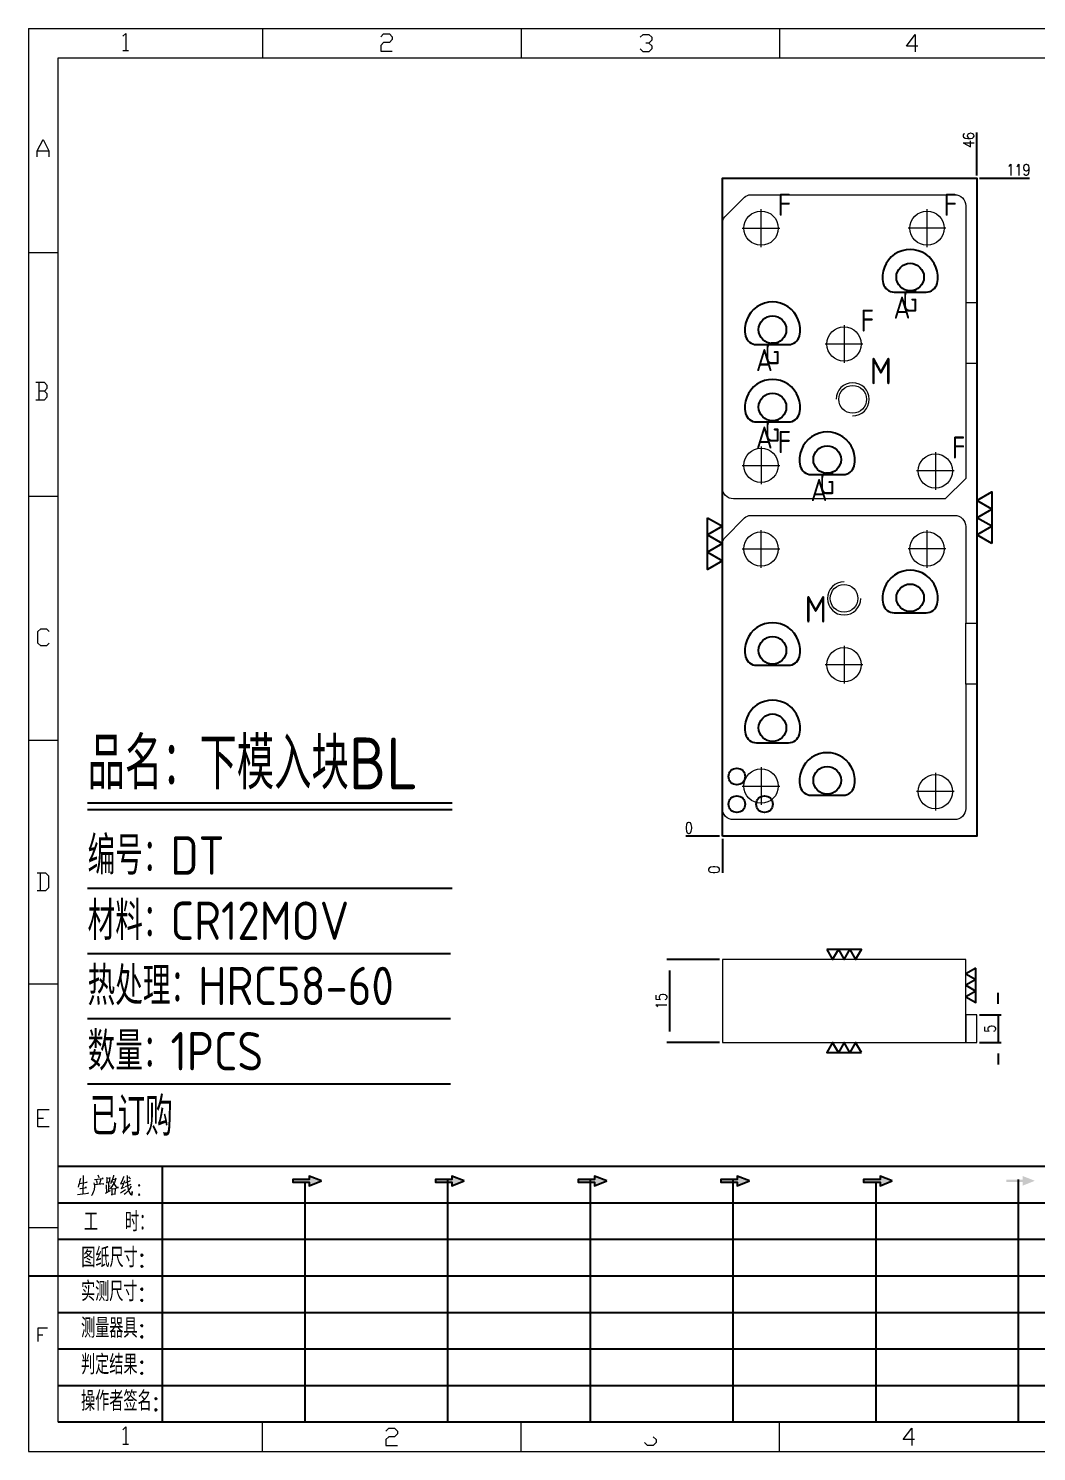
# Model space of a CAD drawing. Header units: millimetres. Extents: x 88508 to 142116, y -5268 to 20283.
# Drawn here: x 102825.1 to 103007.3, y -5268 to -5010.7 of the extents above; entities that cross this region are included whole.
import ezdxf
from ezdxf.enums import TextEntityAlignment as Align

# ---------------------------------------------------------------- set-up
doc = ezdxf.new("R2010")
doc.units = ezdxf.units.MM
for name, pattern in [('CENTER', [0]), ('DASHED', [0]), ('HIDDEN', [0])]:
    doc.linetypes.add(name, pattern=pattern)
for name, color, linetype in [('DIM', 4, 'Continuous'), ('LB_P', 2, 'Continuous'), ('PRESS', 3, 'Continuous'), ('TEXT', 4, 'Continuous')]:
    doc.layers.add(name, color=color, linetype=linetype)
doc.styles.add('chinesef_fs', font='simplex.shx', dxfattribs={"bigfont": 'gbcbig.shx'})
doc.styles.add('gbenor', font='gbenor.shx', dxfattribs={"bigfont": 'gbcbig.shx'})
doc.styles.add('GBENOR_', font='gbenor.shx', dxfattribs={"bigfont": 'gbcbig'})
doc.styles.get("Standard").update_dxf_attribs({"font": 'txt.shx', "width": 0.85, "bigfont": 'ctxt.shx'})
doc.styles.add('TXT', font='txt.shx', dxfattribs={"width": 0.8, "bigfont": 'ctxt.shx'})
doc.dimstyles.new('T-2-WX', dxfattribs={"dimtxt": 2, "dimasz": 2, "dimexe": 0.5, "dimexo": 0.5, "dimgap": 0.5, "dimtad": 1, "dimtxsty": 'Standard', "dimblk": 'OPEN30', "dimcen": 0, "dimazin": 3, "dimtfac": 1, "dimtmove": 0, "dimatfit": 3, "dimldrblk": 'OPEN30', "dimlwd": -1, "dimlwe": -1})

# ---------------------------------------------------------------- blocks, each defined once
blk = doc.blocks.new('U40')
for points in [[(351.8, 337.7), (351.8, 333.2), (367, 339.3), (351.8, 345.3), (351.8, 340.8), (331.2, 340.8), (331.2, 337.7)], [(545.7, 339.3), (530.6, 345.3), (530.6, 340.8), (509.9, 340.8), (509.9, 337.7), (530.6, 337.7), (530.6, 333.2)], [(724.5, 339.3), (709.3, 345.3), (709.3, 340.8), (688.7, 340.8), (688.7, 337.7), (709.3, 337.7), (709.3, 333.2)], [(903.3, 339.3), (888.1, 345.3), (888.1, 340.8), (867.5, 340.8), (867.5, 337.7), (888.1, 337.7), (888.1, 333.2)], [(1082.1, 339.3), (1066.9, 345.3), (1066.9, 340.8), (1046.3, 340.8), (1046.3, 337.7), (1066.9, 337.7), (1066.9, 333.2)], [(1245.7, 337.7), (1245.7, 333.2), (1260.9, 339.3), (1245.7, 345.3), (1245.7, 340.8), (1225.1, 340.8), (1225.1, 337.7)]]:
    blk.add_hatch(color=3).paths.add_polyline_path(points)
at = {"color": 254, "lineweight": 18}
for p, q in [((0, 1783.5), (0, 0)), ((0, 1783.5), (2530.2, 1783.5)), ((941.1, 1783.5), (941.1, 1746.5)), ((37, 37), (37, 1746.5)), ((37, 1746.5), (2493.2, 1746.5)), ((0, 1502.7), (37, 1502.7)), ((0, 1197.2), (37, 1197.2)), ((0, 891.7), (37, 891.7)), ((0, 586.3), (37, 586.3)), ((0, 280.8), (37, 280.8)), ((37, 37), (2493.2, 37)), ((941.1, 0), (941.1, 37)), ((0, 0), (2530.2, 0))]:
    blk.add_line(p, q, dxfattribs=at)
at = {"color": 254, "linetype": 'Continuous', "lineweight": 18}
for p, q in [((293.1, 1783.5), (293.1, 1746.5)), ((617.1, 1783.5), (617.1, 1746.5)), ((293.1, 0), (293.1, 37)), ((617.1, 0), (617.1, 37))]:
    blk.add_line(p, q, dxfattribs=at)
for p, q in [((38, 357.6), (1598.2, 357.6)), ((38, 311.8), (1598.2, 311.8)), ((37.1, 266), (1598.2, 266)), ((0.1, 220.2), (1598.2, 220.2)), ((37.1, 174.4), (1598.2, 174.4)), ((37.1, 128.6), (1598.2, 128.6)), ((37.1, 82.8), (1598.2, 82.8))]:
    blk.add_line(p, q)
at = {"color": 254}
for p, q in [((167.8, 37), (167.8, 357.6)), ((525.5, 37), (525.5, 340.8)), ((704.3, 37), (704.3, 340.8)), ((883.1, 37), (883.1, 340.8)), ((1240.6, 37), (1240.6, 340.8)), ((346.7, 37), (346.7, 337.9)), ((1061.9, 37), (1061.9, 337.7)), ((1598.2, 37), (38, 37))]:
    blk.add_line(p, q, dxfattribs=at)
at = {"color": 92, "lineweight": 18}
for points in [[(118.3, 1773.7), (121.9, 1777.3), (121.9, 1755.8)], [(441.4, 1773.1), (445, 1776.7), (452.2, 1776.7), (455.8, 1773.1), (455.8, 1769.5), (452.2, 1765.9), (445, 1765.9), (441.4, 1762.3), (441.4, 1755.1), (455.8, 1755.1)], [(766.4, 1772.4), (770, 1776), (777.2, 1776), (780.8, 1772.4), (780.8, 1768.8), (777.2, 1765.2), (773.6, 1765.2)], [(1114.4, 1761.4), (1100, 1761.4), (1110.8, 1775.8), (1110.8, 1754.2)], [(118.3, 1755.8), (125.5, 1755.8)], [(777.2, 1765.2), (780.8, 1761.6), (780.8, 1758), (777.2, 1754.4), (770, 1754.4), (766.4, 1758)], [(11.1, 1622.8), (11.1, 1630), (18.3, 1644.4), (25.5, 1630), (25.5, 1622.8)], [(11.1, 1630), (25.5, 1630)], [(20, 1329), (23.6, 1332.6), (23.6, 1336.2), (20, 1339.8), (9.2, 1339.8)], [(12.8, 1339.8), (12.8, 1318.2)], [(9.2, 1318.2), (20, 1318.2), (23.6, 1321.8), (23.6, 1325.4), (20, 1329), (12.8, 1329)], [(26.1, 1013.2), (22.5, 1009.6), (15.3, 1009.6), (11.7, 1013.2), (11.7, 1027.6), (15.3, 1031.2), (22.5, 1031.2), (26.1, 1027.6)], [(11, 703.2), (21.8, 703.2), (25.4, 706.8), (25.4, 721.2), (21.8, 724.8), (11, 724.8)], [(14.6, 724.8), (14.6, 703.2)], [(26.1, 407), (11.7, 407), (11.7, 428.6), (26.1, 428.6)], [(11.7, 417.8), (18.9, 417.8)], [(12.3, 137.7), (12.3, 155), (23.8, 155)], [(12.3, 146.4), (18.1, 146.4)], [(118.3, 27.4), (121.9, 31), (121.9, 9.4)], [(447.9, 25.7), (451.5, 29.3), (458.7, 29.3), (462.3, 25.7), (462.3, 22.1), (458.7, 18.5), (451.5, 18.5), (447.9, 14.9), (447.9, 7.7), (462.3, 7.7)], [(782.7, 18.5), (786.3, 14.9), (786.3, 11.3), (782.7, 7.7), (775.5, 7.7), (771.9, 11.3)], [(1110.3, 14.9), (1095.9, 14.9), (1106.7, 29.3), (1106.7, 7.7)], [(118.3, 9.4), (125.5, 9.4)]]:
    blk.add_lwpolyline(points, dxfattribs=at)
at = {"color": 92, "lineweight": 0}
for points in [[(65, 342.2), (64.8, 341), (64.1, 337.9), (63.6, 335.7), (62.8, 333.5), (62.1, 331.4)], [(68.4, 345.9), (68.7, 344.4), (68.1, 322.9)], [(82.6, 340.8), (93.7, 342.2), (93.3, 342.4), (92.4, 342)], [(86.1, 336.1), (86, 337.5), (85.3, 339.8)], [(86.7, 346.7), (87.9, 344.6), (88.3, 343)], [(90.3, 341), (90.4, 339.6), (89.1, 335.3)], [(97.8, 344), (98.1, 342.6), (98.1, 340.8), (98.1, 337.9), (98.1, 336.3), (98.2, 337.7), (102.1, 338.3), (101.8, 338.3), (102.1, 343.6), (102.1, 343.2), (102.1, 342.8), (98.2, 342.2)], [(105.5, 341.2), (105.9, 341), (109.6, 341.8), (109.3, 342.6), (108.5, 339.6), (107.6, 337.3), (106.9, 335.9), (105.9, 334.3), (104.3, 332), (103.1, 330.4), (101.9, 329.4)], [(106.6, 346.5), (106.5, 345.2), (105.1, 341.2), (104.2, 338.9), (103.1, 336.3), (102.6, 335.5)], [(104.9, 339.1), (105.3, 338.7), (107, 335.7), (108.6, 333.3), (109.9, 331.2), (110.3, 330.8), (112.6, 330.8), (110.2, 331.2), (109, 332.6)], [(119.3, 344.8), (119.1, 343.8), (116.8, 338.5), (115.4, 335.5), (119.3, 336.3)], [(120.3, 339.4), (118.1, 333.5), (116.4, 330), (116.1, 329.8), (120.5, 331.4)], [(121.7, 336.7), (127.7, 339.6)], [(123.4, 346.5), (123.5, 345.4), (123.5, 340.8), (123.8, 337.3), (124, 335.3), (124.2, 333.1), (124.5, 331), (124.8, 329), (125.2, 327.4), (125.9, 325.7), (126.9, 323.9), (127.9, 322.7), (128.9, 321.7), (129.6, 321.3), (129.9, 326.1), (129.4, 321.5)], [(127.7, 341.6), (127.2, 342.4), (125.7, 344.2)], [(61.4, 322.3), (68.2, 322.9), (75.3, 323.7), (74.9, 323.9), (73.8, 323.5)], [(63.8, 335.9), (73.4, 337.5), (73.1, 337.7), (72.5, 337.3)], [(64.5, 329.6), (64.8, 329.6), (65.1, 329.6), (72.5, 331), (71.9, 331), (70.9, 330.8)], [(82.6, 335.1), (82.6, 331.8), (82.3, 329), (81.9, 326.8), (81.2, 324.9), (80.3, 323.1), (79.6, 321.9), (78.8, 320.9)], [(93.3, 335.5), (94.1, 335.7), (94.3, 335.5), (82.6, 334.3), (82.6, 335.1), (82.2, 336.9)], [(96.5, 323.9), (102.8, 327.2)], [(97.2, 334.3), (97.5, 333.5), (97.7, 324.7)], [(100.2, 337.9), (100.1, 325.9)], [(100.2, 332.6), (102.4, 333.1)], [(104.2, 330), (104.5, 329), (104.5, 321.1), (104.3, 322.1), (104.5, 322.7), (109.2, 323.1), (108.6, 323.1), (109, 329.2), (109, 330), (109.3, 329.4), (108.6, 329.4), (104.6, 328.8)], [(115.3, 324.3), (121.5, 328.2)], [(128.2, 332.4), (128.1, 331.6), (126.9, 329.6), (125.8, 328), (124.5, 326.3), (123, 324.7), (121.4, 323.3), (120.1, 322.3)], [(121.4, 332.2), (128.8, 335.1)]]:
    blk.add_lwpolyline(points, dxfattribs=at)
for points in [[(367, 339.3), (351.8, 345.3), (351.8, 340.8), (331.2, 340.8), (331.2, 337.7), (351.8, 337.7), (351.8, 333.2), (367, 339.3)], [(545.7, 339.3), (530.6, 345.3), (530.6, 340.8), (509.9, 340.8), (509.9, 337.7), (530.6, 337.7), (530.6, 333.2), (545.7, 339.3)], [(724.5, 339.3), (709.3, 345.3), (709.3, 340.8), (688.7, 340.8), (688.7, 337.7), (709.3, 337.7), (709.3, 333.2), (724.5, 339.3)], [(903.3, 339.3), (888.1, 345.3), (888.1, 340.8), (867.5, 340.8), (867.5, 337.7), (888.1, 337.7), (888.1, 333.2), (903.3, 339.3)], [(1082.1, 339.3), (1066.9, 345.3), (1066.9, 340.8), (1046.3, 340.8), (1046.3, 337.7), (1066.9, 337.7), (1066.9, 333.2), (1082.1, 339.3)]]:
    blk.add_lwpolyline(points)
for points in [[(138.7, 332.4), (139.4, 333.5), (138.7, 334.5), (138, 333.5)], [(138.7, 320.9), (139.4, 321.9), (138.7, 322.9), (138, 321.9)]]:
    blk.add_lwpolyline(points, close=True, dxfattribs=at)
at = {"color": 3, "style": 'chinesef_fs'}
for s, p in [('工  时：', (69.5, 275.7)), ('图纸尺寸:', (66.2, 230.9)), ('实测尺寸:', (65.9, 188.4)), ('测量器具:', (65.9, 142.6)), ('判定结果:', (65.9, 96.8)), ('操作者签名:', (65.9, 51))]:
    blk.add_text(s, height=24.57, dxfattribs=at).set_placement(p)
at = {"lineweight": 18, "style": 'GBENOR_'}
blk.add_attdef('文档路径', (2126, 386.9), '', height=17.8, dxfattribs=at)
at = {"lineweight": 20, "style": 'TXT'}
for tag, height, p in [('18-**-**', 16.3, (1866.6, 256.2)), ('客户名称', 16.1, (1741.1, 134, 0)), ('料厚:', 16.1, (1741.3, 93.2, 0))]:
    blk.add_attdef(tag, text='', height=height, dxfattribs=at).set_placement(p, align=Align.MIDDLE)
for tag, p, height in [('88888', (1850.9, 207.5), 14.9), ('材质:', (1691.2, 168, 0), 16.1), ('核准', (1869.4, 127.5, 0), 16.1), ('设计', (1868.8, 88.3, 0), 16.1), ('绘图', (1868.2, 49.1, 0), 16.1)]:
    blk.add_attdef(tag, p, '', height=height, dxfattribs=at)
for tag, p, height, width in [('3', (2234.7, 206.9), 15.8, 0.7), ('4', (2234.7, 167.4), 15.8, 0.7), ('核准日期', (2041.1, 124.2, 0), 16.1, 0.68), ('设计日期', (2041.1, 84.5, 0), 16.1, 0.68), ('1', (2251.9, 85.9), 14.6, 0.7), ('绘图日期', (2040.9, 46.4, 0), 16.1, 0.68), ('2', (2235, 49.2), 14.6, 0.7)]:
    blk.add_attdef(tag, p, '', height=height, dxfattribs=dict(at, width=width))
blk = doc.blocks.new('*D8795')
at = {"layer": 'Defpoints', "color": 0}
for p in [(102996.51, -5037.76), (103001.51, -5037.76), (102950.51, -5156.76)]:
    blk.add_point(p, dxfattribs=at)
at = {"layer": 'DIM', "color": 0, "linetype": 'Continuous'}
blk.add_line((102997.01, -5037.76), (103006.06, -5037.76), dxfattribs=at)
at = {"layer": 'DIM', "color": 0, "insert": (103004.04, -5036.26), "char_height": 2, "attachment_point": 5}
blk.add_mtext('119', dxfattribs=at)
blk = doc.blocks.new('_Open30')
blk = doc.blocks.new('*D8796')
at = {"layer": 'Defpoints', "color": 0}
for p in [(102945.51, -5156.76), (102950.51, -5156.76), (102950.51, -5156.76)]:
    blk.add_point(p, dxfattribs=at)
at = {"layer": 'DIM', "color": 0, "linetype": 'Continuous'}
blk.add_line((102950.01, -5156.76), (102943.88, -5156.76), dxfattribs=at)
at = {"layer": 'DIM', "color": 0, "insert": (102944.45, -5155.26), "char_height": 2, "attachment_point": 5}
blk.add_mtext('0', dxfattribs=at)
blk = doc.blocks.new('*D8797')
at = {"layer": 'Defpoints', "color": 0}
for p in [(102950.51, -5156.76), (102950.51, -5156.76), (102950.51, -5161.76)]:
    blk.add_point(p, dxfattribs=at)
at = {"layer": 'DIM', "color": 0, "linetype": 'Continuous'}
blk.add_line((102950.51, -5157.26), (102950.51, -5163.39), dxfattribs=at)
at = {"layer": 'DIM', "color": 0, "insert": (102949.01, -5162.83), "char_height": 2, "attachment_point": 5, "rotation": 90}
blk.add_mtext('0', dxfattribs=at)
blk = doc.blocks.new('*D8798')
at = {"layer": 'Defpoints', "color": 0}
for p in [(102996.51, -5032.76), (102996.51, -5037.76), (102950.51, -5156.76)]:
    blk.add_point(p, dxfattribs=at)
at = {"layer": 'DIM', "color": 0, "linetype": 'Continuous'}
blk.add_line((102996.51, -5037.26), (102996.51, -5029.51), dxfattribs=at)
at = {"layer": 'DIM', "color": 0, "insert": (102995.01, -5030.89), "char_height": 2, "attachment_point": 5, "rotation": 90}
blk.add_mtext('46', dxfattribs=at)
blk = doc.blocks.new('*D8799')
at = {"layer": 'Defpoints', "color": 0}
for p in [(102950.51, -5179.08), (102940.96, -5194.08), (102950.51, -5194.08)]:
    blk.add_point(p, dxfattribs=at)
at = {"layer": 'DIM', "color": 0, "linetype": 'Continuous'}
for p, q in [((102950.01, -5179.08), (102940.46, -5179.08)), ((102940.96, -5181.08), (102940.96, -5192.08)), ((102950.01, -5194.08), (102940.46, -5194.08))]:
    blk.add_line(p, q, dxfattribs=at)
at = {"layer": 'DIM', "color": 0, "insert": (102939.46, -5186.58), "char_height": 2, "attachment_point": 5, "rotation": 90}
blk.add_mtext('15', dxfattribs=at)
blk = doc.blocks.new('*D8800')
at = {"layer": 'Defpoints', "color": 0}
for p in [(102996.51, -5189.08), (102996.51, -5194.08), (103000.38, -5194.08)]:
    blk.add_point(p, dxfattribs=at)
at = {"layer": 'DIM', "color": 0, "linetype": 'Continuous'}
for p, q in [((103000.38, -5187.08), (103000.38, -5185.08)), ((102997.01, -5189.08), (103000.88, -5189.08)), ((103000.38, -5189.08), (103000.38, -5194.08)), ((102997.01, -5194.08), (103000.88, -5194.08)), ((103000.38, -5196.08), (103000.38, -5198.08))]:
    blk.add_line(p, q, dxfattribs=at)
at = {"layer": 'DIM', "color": 0, "insert": (102998.88, -5191.58), "char_height": 2, "attachment_point": 5, "rotation": 90}
blk.add_mtext('5', dxfattribs=at)

msp = doc.modelspace()

# ---------------------------------------------------------------- linework, layer by layer
at = {"layer": 'DIM', "color": 4, "linetype": 'Continuous', "lineweight": 25}
for p, q in [((102835.751, -5150.714), (102901.645, -5150.714)), ((102835.751, -5151.928), (102901.645, -5151.928)), ((102835.751, -5166.154), (102901.645, -5166.154)), ((102835.751, -5177.952), (102901.359, -5177.952)), ((102835.751, -5189.749), (102901.359, -5189.749)), ((102835.751, -5201.546), (102901.359, -5201.546))]:
    msp.add_line(p, q, dxfattribs=at)
at = {"layer": 'LB_P', "color": 4, "linetype": 'CENTER', "lineweight": 15}
for p, q in [((102957.513, -5050.223), (102957.513, -5043.403)), ((102987.513, -5050.223), (102987.513, -5043.403)), ((102954.103, -5046.813), (102960.923, -5046.813)), ((102990.923, -5046.813), (102984.103, -5046.813)), ((102972.513, -5064.352), (102972.513, -5071.172)), ((102975.923, -5067.762), (102969.103, -5067.762)), ((102957.513, -5086.301), (102957.513, -5093.121)), ((102989.013, -5087.301), (102989.013, -5094.121)), ((102954.103, -5089.711), (102960.923, -5089.711)), ((102992.423, -5090.711), (102985.603, -5090.711)), ((102957.513, -5108.223), (102957.513, -5101.403)), ((102987.513, -5108.223), (102987.513, -5101.403)), ((102954.103, -5104.813), (102960.923, -5104.813)), ((102990.923, -5104.813), (102984.103, -5104.813)), ((102972.513, -5122.352), (102972.513, -5129.172)), ((102975.923, -5125.762), (102969.103, -5125.762)), ((102957.513, -5144.301), (102957.513, -5151.121)), ((102989.013, -5145.301), (102989.013, -5152.121)), ((102954.103, -5147.711), (102960.923, -5147.711)), ((102992.423, -5148.711), (102985.603, -5148.711))]:
    msp.add_line(p, q, dxfattribs=at)
at = {"layer": 'LB_P', "linetype": 'Continuous', "lineweight": 15}
for p, q in [((102994.513, -5060.262), (102994.513, -5071.262)), ((102994.513, -5129.262), (102994.513, -5118.262))]:
    msp.add_line(p, q, dxfattribs=at)
at = {"layer": 'LB_P', "color": 1, "linetype": 'Continuous', "lineweight": 15}
for points in [[(102994.513, -5060.262), (102996.513, -5060.262), (102996.513, -5071.262), (102994.513, -5071.262), (102994.513, -5092.054), (102990.806, -5095.762), (102952.513, -5095.762, -0.4142136), (102950.513, -5093.762), (102950.513, -5045.847, -0.1989124), (102950.952, -5044.787), (102954.538, -5041.201, -0.1989124), (102955.599, -5040.762), (102992.513, -5040.762, -0.4142136), (102994.513, -5042.762), (102994.513, -5060.262)], [(102994.513, -5118.262), (102996.513, -5118.262), (102996.513, -5129.262), (102994.513, -5129.262), (102994.513, -5151.762, -0.4142136), (102992.513, -5153.762), (102952.513, -5153.762, -0.4142136), (102950.513, -5151.762), (102950.513, -5103.847, -0.1989124), (102950.952, -5102.787), (102954.538, -5099.201, -0.1989124), (102955.599, -5098.762), (102992.513, -5098.762, -0.4142136), (102994.513, -5100.762), (102994.513, -5118.262)]]:
    msp.add_lwpolyline(points, format="xyb", dxfattribs=at)
at = {"layer": 'LB_P', "color": 52, "linetype": 'DASHED', "ltscale": 0.3}
for points in [[(102981.541, -5058.362), (102987.375, -5058.362, 0.346802), (102989.32, -5056.828, 1.2683437), (102979.596, -5056.828, 0.346802)], [(102956.651, -5067.862), (102962.485, -5067.862, 0.346802), (102964.43, -5066.328, 1.2683437), (102954.706, -5066.328, 0.346802)], [(102956.651, -5081.862), (102962.485, -5081.862, 0.346802), (102964.43, -5080.328, 1.2683437), (102954.706, -5080.328, 0.346802)], [(102966.541, -5091.362), (102972.375, -5091.362, 0.346802), (102974.32, -5089.828, 1.2683437), (102964.596, -5089.828, 0.346802)], [(102981.541, -5116.362), (102987.375, -5116.362, 0.346802), (102989.32, -5114.828, 1.2683437), (102979.596, -5114.828, 0.346802)], [(102956.651, -5125.862), (102962.485, -5125.862, 0.346802), (102964.43, -5124.328, 1.2683437), (102954.706, -5124.328, 0.346802)], [(102956.651, -5139.862), (102962.485, -5139.862, 0.346802), (102964.43, -5138.328, 1.2683437), (102954.706, -5138.328, 0.346802)], [(102966.541, -5149.362), (102972.375, -5149.362, 0.346802), (102974.32, -5147.828, 1.2683437), (102964.596, -5147.828, 0.346802)]]:
    msp.add_lwpolyline(points, format="xyb", close=True, dxfattribs=at)
at = {"layer": 'LB_P', "color": 4, "linetype": 'Continuous'}
for points in [[(102969.395, -5177.281), (102970.434, -5179.081), (102971.474, -5177.281), (102972.513, -5179.081), (102973.552, -5177.281), (102974.591, -5179.081), (102975.631, -5177.281), (102969.395, -5177.281)], [(102996.313, -5180.612), (102994.513, -5181.651), (102996.313, -5182.69), (102994.513, -5183.729), (102996.313, -5184.769), (102994.513, -5185.808), (102996.313, -5186.847), (102996.313, -5180.612)], [(102975.631, -5195.881), (102974.591, -5194.081), (102973.552, -5195.881), (102972.513, -5194.081), (102971.474, -5195.881), (102970.434, -5194.081), (102969.395, -5195.881), (102975.631, -5195.881)]]:
    msp.add_lwpolyline(points, close=True, dxfattribs=at)
at = {"layer": 'LB_P', "color": 2, "linetype": 'Continuous', "lineweight": 15}
msp.add_lwpolyline([(102994.513, -5179.081), (102950.513, -5179.081), (102950.513, -5194.081), (102994.513, -5194.081)], close=True, dxfattribs=at)
at = {"layer": 'LB_P', "linetype": 'Continuous', "lineweight": 15}
msp.add_lwpolyline([(102996.513, -5194.081), (102996.513, -5189.081), (102994.513, -5189.081), (102994.513, -5194.081)], close=True, dxfattribs=at)
for centre, radius in [((102957.513, -5046.813), 3.1), ((102987.513, -5046.813), 3.1), ((102972.513, -5067.762), 3.1), ((102974.056, -5077.762), 2.5), ((102957.513, -5089.711), 3.1), ((102989.013, -5090.711), 3.1), ((102957.513, -5104.813), 3.1), ((102987.513, -5104.813), 3.1), ((102972.513, -5113.762), 2.5), ((102972.513, -5125.762), 3.1), ((102957.513, -5147.711), 3.1), ((102989.013, -5148.711), 3.1)]:
    msp.add_circle(centre, radius, dxfattribs=at)
at = {"layer": 'LB_P', "color": 1}
for centre in [(102984.458, -5055.662), (102959.568, -5065.162), (102959.568, -5079.162), (102969.458, -5088.662), (102984.458, -5113.662), (102959.568, -5123.162), (102959.568, -5137.162), (102969.458, -5146.662)]:
    msp.add_circle(centre, 2.5, dxfattribs=at)
at = {"layer": 'LB_P', "linetype": 'Continuous', "lineweight": 15}
for centre, start, end in [((102974.056, -5077.762), 270, 180), ((102972.513, -5113.762), 90, 0)]:
    msp.add_arc(centre, 3, start, end, dxfattribs=at)
at = {"layer": 'PRESS', "color": 8, "linetype": 'HIDDEN'}
msp.add_lwpolyline([(102950.513, -5156.762), (102950.513, -5037.762), (102996.513, -5037.762), (102996.513, -5156.762)], close=True, dxfattribs=at)
at = {"layer": 'PRESS', "color": 4}
for points in [[(102999.213, -5103.847), (102996.513, -5102.288), (102999.213, -5100.73), (102996.513, -5099.171), (102999.213, -5097.612), (102996.513, -5096.053), (102999.213, -5094.494), (102999.213, -5103.847)], [(102947.813, -5099.171), (102950.513, -5100.73), (102947.813, -5102.288), (102950.513, -5103.847), (102947.813, -5105.406), (102950.513, -5106.965), (102947.813, -5108.524), (102947.813, -5099.171)]]:
    msp.add_lwpolyline(points, close=True, dxfattribs=at)
at = {"layer": 'TEXT', "color": 4}
for centre in [(102953.126, -5145.973), (102953.126, -5150.973), (102958.126, -5150.973)]:
    msp.add_circle(centre, 1.5, dxfattribs=at)

# ---------------------------------------------------------------- block references
at = {"ltscale": 3, "xscale": 0.1442941332198535, "yscale": 0.1442941332198535, "zscale": 0.1442941332198535}
msp.add_blockref('U40', (102825.061, -5268.044), dxfattribs=at)

# ---------------------------------------------------------------- texts
at = {"layer": 'DIM', "color": 3, "linetype": 'Continuous', "lineweight": 25, "style": 'gbenor'}
for s, height, p in [('品名：下模入块BL', 9.3684, (102835.751, -5148.285)), ('编号：DT', 6.9395, (102835.751, -5163.726)), ('材料：CR12MOV', 6.9395, (102835.751, -5175.523)), ('热处理：HRC58-60', 6.93954, (102835.751, -5187.32)), ('数量：1PCS', 6.9395, (102835.751, -5199.117)), ('已订购', 6.9395, (102836.173, -5210.915))]:
    msp.add_text(s, height=height, dxfattribs=at).set_placement(p)
at = {"layer": 'TEXT', "color": 4, "linetype": 'Continuous', "style": 'gbenor'}
for s, p in [('F', (102961.732, -5042.593)), ('F', (102991.732, -5042.593)), ('A', (102982.983, -5061.167)), ('G', (102984.458, -5059.931)), ('F', (102976.732, -5063.542)), ('A', (102958.093, -5070.667)), ('G', (102959.568, -5069.431)), ('G', (102959.568, -5083.431)), ('A', (102958.093, -5084.667)), ('F', (102961.732, -5085.491)), ('F', (102993.232, -5086.491)), ('A', (102967.983, -5094.167)), ('G', (102969.458, -5092.931))]:
    msp.add_text(s, height=4, dxfattribs=at).set_placement(p, align=Align.MIDDLE_CENTER)
at = {"layer": 'TEXT', "color": 4, "style": 'gbenor'}
for p in [(102979.175, -5072.642), (102967.393, -5115.736)]:
    msp.add_text('M', height=4.8, dxfattribs=at).set_placement(p, align=Align.MIDDLE_CENTER)

# ---------------------------------------------------------------- dimensions: what is measured, and where the dimension line sits
at = {"layer": 'DIM', "color": 4, "linetype": 'Continuous'}
for feature_location, offset, dtype, origin, picture, middle in [((102996.513, -5037.762), (0, 5), 1, (102950.513, -5156.762), '*D8798', (102995.013, -5030.885)), ((102996.513, -5037.762), (5, 0), 0, (102950.513, -5156.762), '*D8795', (103004.037, -5036.262)), ((102950.51287828, -5156.761536414), (-5, 0), 0, (102950.51287828, -5156.761536414), '*D8796', (102944.446211613, -5155.261536414)), ((102950.51287828, -5156.761536414), (0, -5), 1, (102950.51287828, -5156.761536414), '*D8797', (102949.01287828, -5162.82820308))]:
    dim = msp.add_ordinate_dim(feature_location=feature_location, offset=offset, dtype=dtype, origin=origin, dimstyle='T-2-WX', dxfattribs=at)
    dim.commit()
    dim.dimension.update_dxf_attribs({"geometry": picture, "text_midpoint": middle})
for base, p1, p2, picture, middle in [((102940.963, -5194.081), (102950.513, -5179.081), (102950.513, -5194.081), '*D8799', (102939.463, -5186.581)), ((103000.383, -5194.081), (102996.513, -5189.081), (102996.513, -5194.081), '*D8800', (102998.883, -5191.581))]:
    dim = msp.add_linear_dim(base=base, p1=p1, p2=p2, angle=90, dimstyle='T-2-WX', dxfattribs=at)
    dim.commit()
    dim.dimension.update_dxf_attribs({"geometry": picture, "text_midpoint": middle})

doc.saveas('drawing.dxf')
